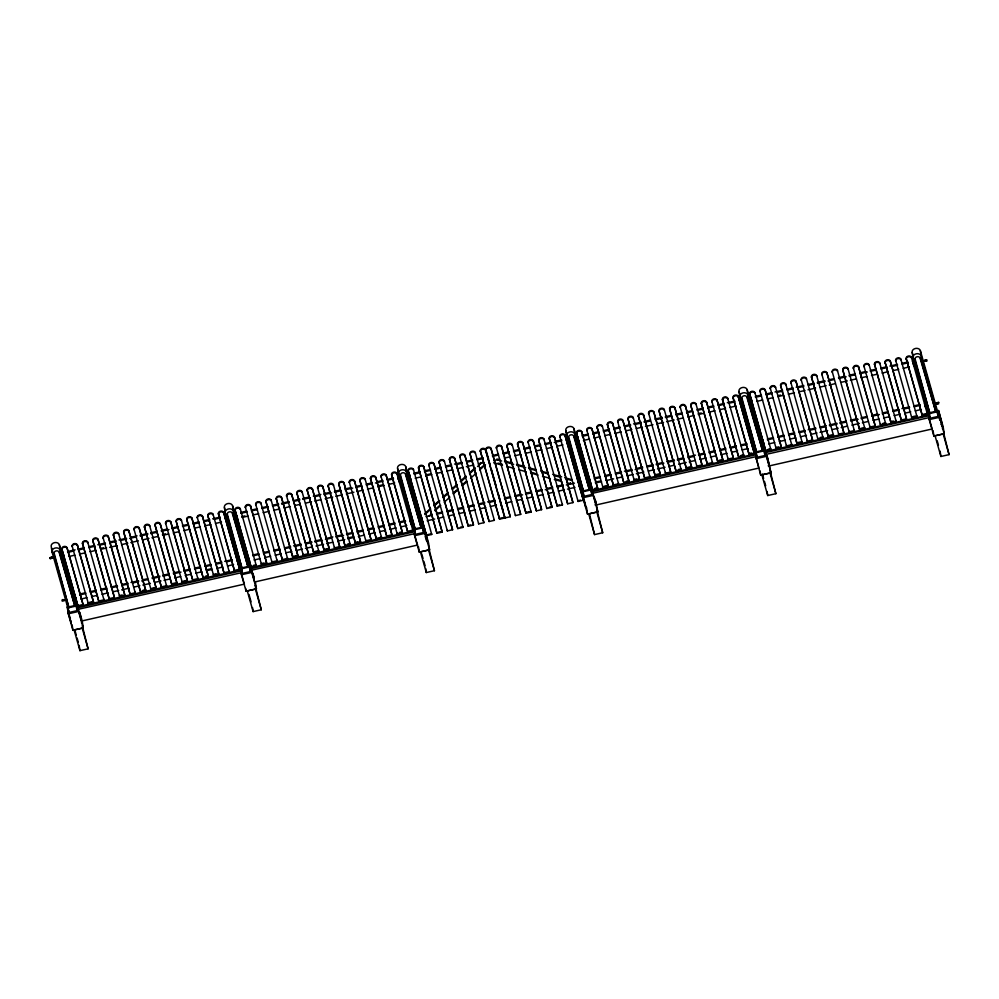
<?xml version="1.0" encoding="UTF-8"?>
<svg xmlns="http://www.w3.org/2000/svg" width="999" height="999" viewBox="0 0 999 999"><rect width="100%" height="100%" fill="white"/><g stroke="black" fill="none" stroke-linecap="round" stroke-linejoin="round"><path stroke-width="1.5" d="M409.365 475.062L408.891 473.164M420.829 517.295L421.016 517.532M422.065 521.391L423.014 523.326L420.891 515.671M422.077 519.492L421.503 520.304L422.315 519.98M566.308 439.135C567.981 440.821 564.972 434.94 566.383 439.348M567.32 442.132L568.306 443.606M567.544 443.581L568.319 443.256L567.794 443.768M567.345 443.019L567.981 445.367L566.545 439.61M567.17 442.42L567.919 441.808M578.583 482.155L578.633 480.182M579.67 484.278L579.233 485.102L579.994 484.627M579.582 486.113C579.695 491.258 579.283 478.996 578.371 481.93M421.516 517.132L420.729 517.457M68.943 607.667L54.196 553.346A2.51 1.911 -8.4 0 1 56.106 550.936A2.51 1.911 -8.4 0 1 59.078 552.235L74.913 606.318L68.943 607.667L53.634 553.209M81.493 622.926L82.243 621.141L79.708 612.175M242.108 568.606L227.36 514.285A2.51 1.911 -8.4 0 1 229.283 511.888A2.51 1.911 -8.4 0 1 232.255 513.186L248.089 567.257L242.108 568.606L226.81 514.148M415.284 529.545L400.537 475.224A2.51 1.911 -8.4 0 1 402.46 472.827A2.51 1.911 -8.4 0 1 405.419 474.125L421.253 528.196L415.284 529.545L399.975 475.099M583.553 491.595L568.806 437.275A2.51 1.911 -8.4 0 1 570.716 434.865A2.51 1.911 -8.4 0 1 573.688 436.163L589.522 490.247L583.553 491.595L568.244 437.137M756.718 452.535L741.982 398.214A2.51 1.911 -8.4 0 1 743.893 395.816A2.51 1.911 -8.4 0 1 746.865 397.115L762.699 451.186L756.718 452.535L741.42 398.077M929.894 413.474L915.146 359.153A2.51 1.911 -8.4 0 1 917.07 356.755A2.51 1.911 -8.4 0 1 920.042 358.054L935.863 412.125L929.894 413.474L914.584 359.028M942.444 428.733L943.193 426.96L938.548 410.514L937.449 411.064L939.797 420.117M408.216 473.289L409.078 473.164M421.091 515.634L420.941 515.746M578.221 480.119L578.334 482.28M578.608 480.282L577.946 480.257L578.209 482.167L579.008 481.693M567.132 439.173L566.533 437.774M578.271 480.419L579.832 486.313L580.357 485.789M424.812 513.661L430.532 508.441M433.966 505.307L438.536 501.136M443.119 496.965L447.689 492.782M452.26 488.611L456.843 484.44M460.264 481.306L465.984 476.086M469.418 472.952L475.137 467.732M478.571 464.61L480.856 462.525M424.937 514.522L430.656 509.303M434.09 506.168L439.81 500.949M443.244 497.814L447.814 493.643M452.385 489.473L456.968 485.289M461.538 481.118L466.121 476.948M469.542 473.813L475.262 468.593M477.547 466.508L480.981 463.374M434.852 509.827L439.448 505.644M453.209 493.106L456.655 489.972M463.548 483.716L465.834 481.618M479.607 469.08L483.054 465.959M429.245 515.909L431.531 513.811M434.977 510.676L440.721 505.457M444.155 502.322L449.9 497.102M453.346 493.968L457.929 489.785M462.525 485.614L467.107 481.431M470.554 478.296L476.298 473.076M479.732 469.942L485.477 464.722M72.128 624.825L72.915 630.244L83.229 627.921L78.584 611.475L77.273 610.601L77.035 608.99L78.272 609.34L78.584 611.475L68.269 613.798L67.957 611.663L68.894 610.826L68.269 613.798L72.915 630.244L83.229 627.921L82.243 621.141M245.692 588.473L246.091 591.183L256.406 588.861L251.76 572.415L250.449 571.54L250.212 569.929L251.436 570.279L251.76 572.415L241.446 574.737L241.121 572.602L242.07 571.765L241.446 574.737L246.091 591.183L256.406 588.861L255.407 582.092M418.469 546.703L419.268 552.122L429.582 549.8L424.925 533.354L423.626 532.479L423.389 530.869L424.612 531.218L424.925 533.354L414.61 535.689L414.298 533.541L415.247 532.717L414.61 535.689L419.268 552.122L429.582 549.8L428.583 543.031L408.291 471.228A2.685 2.048 -8.4 0 1 410.389 468.906A2.685 2.048 -8.4 0 1 413.474 470.054L413.374 469.343A2.685 2.048 -8.4 0 0 410.289 468.194A2.685 2.048 -8.4 0 0 408.179 470.504L408.304 471.341M586.538 507.405L587.537 514.173L597.839 511.85L593.194 495.404L591.883 494.53L591.645 492.919L592.882 493.269L593.194 495.404L582.879 497.727L582.567 495.591L583.503 494.755L582.879 497.727L587.537 514.173L597.839 511.85L595.579 500.586M410.027 478.846L410.976 480.781L410.514 478.384M422.415 521.74L422.277 521.765M579.845 484.777L579.208 484.952M76.486 605.257L77.585 604.707L77.897 606.843L76.723 606.855L59.391 544.83A4.183 3.197 -8.4 0 0 54.446 542.657A4.183 3.197 -8.4 0 0 51.249 546.665L52.035 552.01L69.131 612.437L77.273 610.601L60.177 550.174L59.391 544.83M251.423 570.229L414.323 533.728L415.334 533.016L415.022 530.881L413.911 530.869L249.9 567.794L249.663 566.196L250.761 565.646L250.299 570.242L251.423 570.229L254.72 581.967L417.557 545.054M424.338 533.204L422.839 527.135L423.938 526.585L427.872 542.732L424.612 531.218M592.869 493.219L755.768 456.718L756.767 456.006L756.455 453.871L755.356 453.983L591.333 490.784L591.096 489.185L592.195 488.636L591.733 493.231L592.869 493.219L596.166 504.957L758.99 468.044M929.632 414.81L764.51 451.723L764.272 450.124L765.371 449.575L764.909 454.17L766.033 454.158L769.33 465.896L932.167 428.983M70.442 619.243L67.582 609.165L68.581 608.691M241.758 569.63L77.872 606.668L76.811 607.167L77.123 609.303L78.247 609.29L81.556 621.028L244.38 584.115M585.052 503.171L582.192 493.094L583.191 492.619L584.04 495.604M756.368 453.558L755.369 454.033L755.057 451.898L756.131 451.96M78.247 609.29L241.159 572.777L242.158 572.077L241.845 569.942L240.747 570.054L240.447 567.969L241.521 568.031M766.046 454.208L766.37 456.343L756.056 458.666L756.68 455.694L755.744 456.531L760.701 475.112L771.016 472.789L766.37 456.343L765.059 455.469L764.822 453.858L766.083 454.383L928.933 417.657L929.944 416.945L929.694 415.572L764.672 452.797M941.058 424.587L942.119 424.163L938.548 410.514M933.078 430.631L933.878 436.051L944.192 433.728L939.535 417.282L938.236 416.408L937.999 414.81L939.222 415.147L939.535 417.282L929.22 419.617L929.857 416.645L928.908 417.47L929.22 419.617L933.878 436.051L944.192 433.728L943.193 426.96M566.883 439.373L566.171 439.622M67.545 551.535L75.1 549.837M78.122 549.15L84.178 547.789M88.711 546.765L94.755 545.404M97.777 544.717L105.345 543.019M109.878 541.995L115.921 540.634M118.943 539.947L126.511 538.236M131.044 537.212L137.088 535.851M140.11 535.177L147.677 533.466M150.699 532.779L156.743 531.418M161.276 530.394L167.333 529.033M171.865 528.009L177.909 526.648M182.442 525.624L188.499 524.263M193.032 523.239L199.076 521.878M203.609 520.854L209.665 519.48M212.687 518.806L220.242 517.095M240.722 512.475L246.765 511.113M251.298 510.089L257.342 508.728M261.888 507.704L267.932 506.343M272.465 505.319L278.509 503.958M281.543 503.271L289.098 501.573M293.631 500.549L299.675 499.175M302.709 498.501L308.753 497.14M313.286 496.116L320.841 494.405M323.876 493.731L329.92 492.357M334.453 491.333L340.497 489.972M345.042 488.948L351.086 487.587M355.619 486.563L361.663 485.202M366.208 484.178L372.252 482.817M376.785 481.793L382.829 480.432M387.375 479.408L393.419 478.034M413.861 473.239L419.88 471.89M424.4 470.866L430.419 469.505M434.94 468.494L440.959 467.132M445.479 466.108L451.498 464.76M454.508 464.073L462.038 462.375M466.545 461.363L472.577 460.002M477.085 458.978L483.104 457.629M492.407 455.532L498.439 454.17M502.947 453.146L508.966 451.798M513.486 450.774L519.505 449.413M524.025 448.401L530.044 447.04M534.565 446.016L540.584 444.667M545.104 443.643L551.123 442.282M555.631 441.271L561.663 439.91M582.155 435.464L588.199 434.103M592.732 433.079L598.788 431.718M603.321 430.694L609.365 429.333M613.898 428.309L619.954 426.948M624.487 425.924L630.531 424.563M633.553 423.876L641.121 422.165M644.143 421.491L650.187 420.129M654.72 419.105L662.287 417.395M665.309 416.708L671.353 415.347M675.886 414.323L681.942 412.962M686.475 411.938L692.519 410.577M697.065 409.553L703.109 408.191M707.642 407.167L713.686 405.806M718.231 404.782L724.275 403.409M727.297 402.734L734.852 401.024M755.331 396.416L761.375 395.042M765.908 394.018L771.965 392.657M774.987 391.983L782.542 390.272M787.075 389.248L793.131 387.887M796.153 387.2L803.708 385.502M808.241 384.478L814.297 383.117M817.319 382.43L824.874 380.719M829.407 379.695L833.953 378.683M838.486 377.659L844.53 376.286M849.063 375.262L855.119 373.901M859.652 372.877L865.696 371.516M870.229 370.492L876.285 369.131M880.818 368.107L886.862 366.745M889.884 366.059L897.452 364.36M901.985 363.336L908.029 361.963M409.503 474.762L408.691 474.912M409.528 474.875L410.801 480.819M413.986 474.1L420.005 472.739M424.525 471.728L430.544 470.367M435.064 469.343L441.083 467.982M445.604 466.97L451.623 465.609M456.143 464.597L462.162 463.236M466.67 462.212L472.702 460.851M477.21 459.84L483.229 458.479M492.532 456.381L498.563 455.02M503.071 454.008L509.09 452.647M513.611 451.623L519.63 450.274M524.15 449.25L530.169 447.889M534.69 446.878L540.709 445.517M545.229 444.493L551.248 443.144M554.258 442.457L561.788 440.759M67.67 552.397L73.714 551.036M78.247 550.012L84.303 548.638M88.836 547.627L94.88 546.253M99.413 545.229L105.469 543.868M110.002 542.844L116.046 541.483M120.579 540.459L126.636 539.098M129.658 538.411L135.702 537.05M140.235 536.026L147.802 534.328M150.824 533.641L156.868 532.28M161.401 531.256L168.968 529.545M171.99 528.871L178.034 527.497M182.567 526.473L188.624 525.112M193.157 524.088L199.201 522.727M203.746 521.703L209.79 520.342M214.323 519.318L220.367 517.957M240.846 513.336L246.89 511.975M251.423 510.951L257.467 509.59M262.013 508.566L268.057 507.192M272.59 506.181L278.646 504.807M281.668 504.133L289.223 502.422M293.756 501.398L299.812 500.037M302.834 499.35L310.389 497.652M314.922 496.628L319.455 495.604M324.001 494.58L331.556 492.882M334.578 492.195L340.634 490.834M345.167 489.81L352.722 488.099M355.744 487.425L361.8 486.051M366.333 485.027L372.377 483.666M375.399 482.992L382.967 481.281M387.5 480.257L393.544 478.896M582.28 436.326L588.324 434.965M592.869 433.941L598.913 432.579M603.446 431.556L609.49 430.182M614.035 429.158L620.079 427.797M624.612 426.773L630.656 425.412M635.202 424.388L641.246 423.027M644.268 422.34L650.312 420.979M656.368 419.617L662.412 418.256M665.434 417.57L671.478 416.208M676.023 415.184L682.067 413.823M686.6 412.799L692.644 411.426M697.19 410.414L703.234 409.041M707.767 408.017L713.81 406.655M718.356 405.631L724.4 404.27M728.933 403.246L734.977 401.885M755.456 397.265L761.5 395.904M766.033 394.88L772.09 393.519M776.623 392.495L782.667 391.133M787.2 390.109L793.256 388.736M797.789 387.712L803.833 386.351M808.366 385.327L814.422 383.966M817.444 383.279L824.999 381.581M828.021 380.894L834.078 379.533M838.611 378.509L846.165 376.81M849.187 376.123L855.244 374.762M859.777 373.738L867.332 372.028M870.354 371.353L876.41 369.98M880.943 368.956L886.987 367.595M891.52 366.571L897.577 365.209M902.109 364.185L908.153 362.824M49.95 557.617L50.212 558.603L52.385 558.116L52.123 557.092L49.975 557.754L52.16 557.117L52.36 558.154M926.91 360.864L926.647 359.877C920.091 361.213 930.643 361.263 924.724 361.213C924.512 361.076 924.5 359.752 924.649 361.163M924.5 360.502L926.647 359.877M425.562 474.987L430.082 473.976M100.462 548.501L103.484 547.814M162.45 534.515L165.472 533.841M241.883 516.608L244.905 515.921M377.959 485.914L382.492 484.89M698.226 413.673L701.248 412.999M777.659 395.754L780.681 395.08M415.159 478.221L421.178 476.86M425.699 475.849L431.718 474.488M436.226 473.464L442.257 472.115M446.765 471.091L452.784 469.73M457.305 468.718L463.324 467.357M466.333 466.683L473.863 464.985M478.384 463.961L484.403 462.599M493.706 460.502L499.725 459.153M504.245 458.129L510.264 456.768M514.785 455.756L520.804 454.395M525.312 453.371L531.343 452.023M535.851 450.999L541.87 449.637M546.391 448.626L552.41 447.265M556.93 446.241L562.949 444.892M68.831 556.518L74.888 555.157M79.421 554.133L85.464 552.772M89.997 551.748L96.054 550.374M100.587 549.363L106.631 547.989M109.653 547.315L117.22 545.604M121.753 544.58L127.797 543.219M130.819 542.532L138.386 540.834M142.919 539.81L148.963 538.449M151.985 537.762L158.042 536.401M162.575 535.377L168.619 534.015M173.152 532.991L179.208 531.63M183.741 530.606L189.785 529.233M194.318 528.209L200.374 526.848M204.907 525.824L210.951 524.463M215.484 523.439L221.541 522.077M242.008 517.457L248.052 516.096M252.597 515.072L258.641 513.711M263.174 512.687L269.218 511.326M273.763 510.302L279.807 508.928M284.34 507.917L290.384 506.543M294.93 505.519L299.463 504.495M305.507 503.134L311.551 501.773M314.585 501.086L320.629 499.725M325.162 498.701L332.717 497.002M335.751 496.316L341.795 494.955M346.328 493.931L353.896 492.22M356.918 491.545L362.962 490.184M367.495 489.16L373.539 487.787M378.084 486.763L384.128 485.402M388.661 484.378L394.705 483.017M583.441 440.447L589.497 439.085M594.03 438.062L600.074 436.7M604.607 435.676L610.664 434.315M615.197 433.291L621.241 431.918M625.774 430.894L631.83 429.533M636.363 428.509L642.407 427.147M645.429 426.461L652.996 424.762M657.529 423.738L663.573 422.377M666.595 421.69L674.163 419.992M677.185 419.305L683.229 417.944M687.762 416.92L693.818 415.559M698.351 414.535L704.395 413.161M708.94 412.15L714.984 410.776M719.517 409.752L725.561 408.391M730.107 407.367L736.151 406.006M756.618 401.386L762.662 400.025M767.207 399.001L773.251 397.639M777.784 396.615L783.84 395.254M788.373 394.23L794.417 392.869M798.95 391.845L805.007 390.472M808.029 389.797L815.584 388.087M820.117 387.063L826.173 385.701M829.195 385.015L835.239 383.653M841.283 382.292L847.339 380.931M850.361 380.244L856.405 378.883M860.938 377.859L866.995 376.498M871.528 375.474L877.572 374.113M882.105 373.089L888.161 371.715M892.694 370.691L898.738 369.33M903.271 368.306L909.327 366.945M79.583 594.068L85.627 592.707M90.16 591.683L96.204 590.322M100.749 589.298L106.793 587.936M111.326 586.913L117.37 585.551M121.915 584.527L127.959 583.154M130.981 582.479L138.536 580.769M143.082 579.745L147.615 578.721M152.148 577.697L159.715 575.998M162.737 575.312L168.781 573.95M173.314 572.927L179.358 571.565M183.903 570.541L189.947 569.18M194.48 568.156L200.524 566.795M205.07 565.771L211.114 564.398M215.647 563.374L221.703 562.012M224.725 561.338L232.28 559.627M252.747 555.007L258.803 553.646M263.336 552.622L269.38 551.261M273.913 550.237L279.97 548.876M284.503 547.852L290.547 546.49M293.569 545.804L301.136 544.093M305.669 543.081L311.713 541.708M314.735 541.033L320.791 539.66M326.835 538.299L332.879 536.938M335.901 536.251L341.958 534.89M346.491 533.866L352.535 532.504M357.068 531.48L363.124 530.119M367.657 529.095L373.701 527.734M378.234 526.71L384.29 525.349M388.823 524.325L394.867 522.952M399.4 521.928L405.457 520.566M436.438 513.399L442.457 512.037M446.978 511.026L452.997 509.665M457.505 508.641L463.536 507.28M468.044 506.268L474.063 504.907M478.583 503.896L484.602 502.534M487.612 501.848L495.142 500.149M504.445 498.051L510.464 496.703M514.985 495.679L521.003 494.318M525.524 493.306L531.543 491.945M536.063 490.921L542.082 489.572M546.59 488.548L552.622 487.187M557.13 486.176L563.161 484.815M567.669 483.803L570.679 483.116M594.193 477.997L600.237 476.635M604.77 475.611L610.826 474.25M615.359 473.226L621.403 471.865M624.425 471.178L631.992 469.48M636.525 468.456L642.569 467.082M647.102 466.058L653.159 464.697M656.181 464.023L662.225 462.649M666.758 461.625L674.325 459.927M677.347 459.24L683.391 457.879M687.924 456.855L695.491 455.157M698.513 454.47L704.557 453.109M709.09 452.085L715.147 450.724M719.68 449.7L725.724 448.326M730.257 447.315L736.313 445.941M740.846 444.917L746.89 443.556M767.357 438.936L773.413 437.574M777.946 436.551L783.99 435.189M788.523 434.165L794.58 432.804M799.113 431.78L805.157 430.419M808.179 429.732L815.746 428.034M820.279 427.01L826.323 425.636M829.345 424.962L836.912 423.251M839.934 422.577L845.978 421.203M850.511 420.179L856.568 418.818M861.101 417.794L867.144 416.433M871.69 415.409L877.734 414.048M882.267 413.024L888.311 411.663M892.856 410.639L898.9 409.278M901.922 408.591L909.477 406.88M914.023 405.869L920.067 404.495M426.024 516.633L432.043 515.272M436.563 514.248L442.582 512.899M447.102 511.875L453.121 510.514M457.642 509.502L463.661 508.141M468.169 507.117L474.2 505.769M478.708 504.745L484.727 503.384M489.248 502.372L495.267 501.011M504.57 498.913L510.589 497.552M515.109 496.54L522.639 494.842M525.649 494.155L531.668 492.807M536.188 491.783L542.207 490.422M545.217 489.747L552.747 488.049M557.255 487.025L563.286 485.676M566.296 484.99L574.462 483.154M79.708 594.929L85.752 593.556M90.285 592.544L96.329 591.171M100.874 590.147L106.918 588.786M111.451 587.762L117.507 586.401M122.04 585.377L128.084 584.015M132.617 582.991L138.674 581.63M141.696 580.943L147.74 579.582M152.273 578.558L159.84 576.848M162.862 576.173L168.906 574.812M173.439 573.788L181.006 572.077M184.028 571.391L190.072 570.029M194.605 569.005L200.662 567.644M205.195 566.62L211.239 565.259M215.772 564.235L221.828 562.874M226.361 561.85L232.405 560.489M252.872 555.869L258.928 554.507M263.461 553.483L269.505 552.11M274.038 551.098L280.095 549.725M284.628 548.701L290.672 547.34M295.204 546.316L301.261 544.954M305.794 543.931L311.838 542.569M314.86 541.883L322.427 540.184M325.449 539.497L331.493 538.136M336.026 537.112L343.594 535.402M346.616 534.727L352.659 533.366M357.192 532.342L363.249 530.968M367.782 529.945L373.826 528.583M378.371 527.559L384.415 526.198M388.948 525.174L394.992 523.813M399.538 522.789L405.582 521.428M594.318 478.858L600.362 477.497M604.894 476.473L610.951 475.099M615.484 474.075L621.528 472.714M626.061 471.69L632.117 470.329M635.139 469.642L642.694 467.944M647.227 466.92L653.284 465.559M656.306 464.872L663.86 463.174M668.393 462.15L674.45 460.776M677.472 460.102L683.516 458.741M688.049 457.717L694.105 456.343M698.638 455.332L704.682 453.958M709.215 452.934L715.272 451.573M719.804 450.549L725.848 449.188M730.381 448.164L736.438 446.803M740.971 445.779L747.015 444.418M767.494 439.797L773.538 438.436M778.071 437.412L784.115 436.051M788.661 435.027L794.704 433.653M799.237 432.629L805.281 431.268M809.827 430.244L815.871 428.883M820.404 427.859L824.937 426.835M829.482 425.811L837.037 424.113M840.059 423.426L846.103 422.065M850.649 421.041L858.203 419.33M861.225 418.656L867.269 417.295M871.815 416.271L879.37 414.56M882.392 413.873L888.436 412.512M892.981 411.488L899.025 410.127M903.558 409.103L909.602 407.742M914.147 406.718L920.191 405.357M64.273 599.912C65.859 600.961 59.328 599 64.236 599.787M936.775 403.858L936.513 402.909L938.685 402.422C939.247 406.406 935.276 401.735 936.775 403.896M61.988 600.162L62.25 601.148L64.423 600.661L64.186 599.625M206.231 569.892L210.764 568.868M347.652 537.986L352.197 536.962M595.354 482.117L599.887 481.106M427.185 520.754L434.715 519.055M437.724 518.381L443.743 517.02M448.264 515.996L454.283 514.635M458.803 513.623L464.822 512.262M469.343 511.251L475.362 509.89M479.882 508.866L485.901 507.504M490.409 506.493L496.441 505.132M505.744 503.034L511.763 501.673M516.271 500.661L522.302 499.3M526.81 498.276L532.829 496.928M537.35 495.904L543.369 494.542M547.889 493.531L553.908 492.17M558.429 491.146L564.447 489.797M567.457 489.11L574.987 487.412M80.869 599.05L86.913 597.689M91.458 596.665L97.502 595.292M102.035 594.28L108.079 592.907M112.625 591.883L118.669 590.521M121.691 589.847L129.246 588.136M133.791 587.112L139.835 585.751M142.857 585.064L150.412 583.366M154.957 582.342L161.001 580.981M164.023 580.294L170.067 578.933M174.613 577.909L180.657 576.548M185.19 575.524L191.234 574.15M195.779 573.126L201.823 571.765M206.356 570.741L212.4 569.38M216.945 568.356L222.989 566.995M227.522 565.971L233.579 564.61M254.046 559.989L260.09 558.628M264.623 557.604L270.679 556.243M275.212 555.219L281.256 553.846M285.789 552.834L291.845 551.46M296.378 550.437L302.422 549.075M305.444 548.401L311.501 547.027M316.034 546.003L323.589 544.305M326.611 543.618L332.667 542.257M338.711 540.896L344.755 539.535M347.777 538.848L353.833 537.487M358.366 536.463L364.41 535.102M368.943 534.078L375 532.704M379.533 531.68L385.577 530.319M390.109 529.295L396.166 527.934M400.699 526.91L406.743 525.549M595.479 482.979L601.523 481.618M606.068 480.594L613.623 478.883M616.645 478.209L622.702 476.835M627.235 475.811L633.279 474.45M636.301 473.776L643.868 472.065M648.401 471.041L654.445 469.68M657.467 468.993L665.034 467.295M669.567 466.271L674.1 465.247M678.633 464.223L686.201 462.512M689.223 461.838L695.267 460.477M699.799 459.453L705.856 458.079M710.389 457.067L716.433 455.694M720.966 454.67L727.022 453.309M731.555 452.285L737.599 450.924M742.132 449.9L748.189 448.539M768.656 443.918L774.7 442.557M779.232 441.533L785.289 440.172M789.822 439.148L795.866 437.787M800.399 436.763L806.455 435.389M810.988 434.365L817.032 433.004M820.054 432.33L827.622 430.619M832.155 429.595L838.198 428.234M841.22 427.547L847.277 426.186M851.81 425.162L859.365 423.464M862.387 422.777L868.443 421.416M872.976 420.392L879.02 419.031M883.566 418.007L889.61 416.633M894.142 415.621L900.186 414.248M904.732 413.224L910.776 411.863M915.309 410.839L921.353 409.478M69.318 606.78L74.201 605.681M242.482 567.719L247.377 566.62M415.659 528.658L420.542 527.559M583.928 490.709L588.811 489.61M757.092 451.648L761.987 450.549M930.269 412.587L935.151 411.488M89.473 602.36L93.394 601.473L77.335 544.817A2.685 2.048 -8.4 0 0 74.251 543.668A2.685 2.048 -8.4 0 0 72.153 545.991L72.253 546.703A2.685 2.048 -8.4 0 1 74.363 544.38A2.685 2.048 -8.4 0 1 77.447 545.529L93.494 602.185L88.274 603.359L72.165 546.103M122.09 595.004L119.48 595.591L119.58 596.303L124.8 595.129L124.7 594.405L108.254 536.338A2.685 2.048 -8.4 0 0 105.17 535.189A2.685 2.048 -8.4 0 0 103.059 537.512L103.159 538.224A2.685 2.048 -8.4 0 1 105.27 535.914A2.685 2.048 -8.4 0 1 108.354 537.05L124.8 595.129M142.957 590.297L145.567 589.697L128.859 530.694A2.685 2.048 -8.4 0 0 125.774 529.545A2.685 2.048 -8.4 0 0 123.664 531.868L140.459 591.595L145.679 590.421L145.567 589.697M152.098 588.236L156.006 587.35L139.211 527.984A2.685 2.048 -8.4 0 0 136.076 526.723A2.685 2.048 -8.4 0 0 133.966 529.045L134.078 529.757A2.685 2.048 -8.4 0 1 136.176 527.435A2.685 2.048 -8.4 0 1 139.273 528.583L156.119 588.061L150.899 589.235L133.991 529.158M171.766 584.527L154.982 524.8A2.685 2.048 -8.4 0 1 157.08 522.489A2.685 2.048 -8.4 0 1 160.165 523.626L176.885 582.642L176.985 583.354L171.766 584.527L171.666 583.816L175.574 582.929M183.404 581.168L187.325 580.282L170.779 521.853A2.685 2.048 -8.4 0 0 167.657 520.604A2.685 2.048 -8.4 0 0 165.547 522.914L165.672 523.751A2.685 2.048 -8.4 0 1 167.757 521.316A2.685 2.048 -8.4 0 1 170.841 522.465L187.425 580.993L182.205 582.18L165.572 523.039M205.582 576.173L208.192 575.574L191.883 517.981A2.685 2.048 -8.4 0 0 188.799 516.833A2.685 2.048 -8.4 0 0 186.688 519.155L203.084 577.472L208.292 576.286L208.192 575.574M216.021 573.813L213.411 574.4L213.511 575.112L218.731 573.938L218.631 573.226L202.447 516.096A2.685 2.048 -8.4 0 0 199.363 514.947A2.685 2.048 -8.4 0 0 197.253 517.27L197.365 517.981A2.685 2.048 -8.4 0 1 199.463 515.659A2.685 2.048 -8.4 0 1 202.56 516.808L218.731 573.938M253.509 565.359L256.119 564.772L256.231 565.484L251.011 566.658L235.04 509.865A2.685 2.048 -8.4 0 1 237.125 507.43A2.685 2.048 -8.4 0 1 240.21 508.578L256.231 565.484M263.948 562.999L261.338 563.586L261.451 564.298L266.671 563.124L266.558 562.412L250.512 505.756A2.685 2.048 -8.4 0 0 247.427 504.607A2.685 2.048 -8.4 0 0 245.329 506.93L245.429 507.642A2.685 2.048 -8.4 0 1 247.54 505.319A2.685 2.048 -8.4 0 1 250.624 506.468L266.671 563.124M292.757 557.242L292.657 556.53L297.864 555.357L281.468 497.39A2.685 2.048 -8.4 0 0 278.334 496.141A2.685 2.048 -8.4 0 0 276.236 498.451L292.757 557.242L297.977 556.068L297.864 555.357M318.743 550.649L318.843 551.361L313.636 552.534L313.524 551.823L317.445 550.936M324.063 550.174L323.963 549.462L329.183 548.289L312.387 488.923A2.685 2.048 -8.4 0 0 309.253 487.662A2.685 2.048 -8.4 0 0 307.143 489.985L324.063 550.174L329.283 549L329.183 548.289M347.452 544.168L350.05 543.581L350.162 544.293L344.942 545.466L328.259 486.451A2.685 2.048 -8.4 0 1 330.357 484.14A2.685 2.048 -8.4 0 1 333.454 485.289L333.341 484.577A2.685 2.048 -8.4 0 0 330.257 483.429A2.685 2.048 -8.4 0 0 328.147 485.739L328.271 486.575M355.382 543.119L338.723 483.853A2.685 2.048 -8.4 0 1 340.821 481.543A2.685 2.048 -8.4 0 1 343.918 482.692L360.489 541.233L360.602 541.945L355.382 543.119L355.269 542.407L357.879 541.82M399.637 532.405L402.235 531.805L386.188 475.149A2.685 2.048 -8.4 0 0 383.104 474.001A2.685 2.048 -8.4 0 0 381.006 476.323L381.106 477.035A2.685 2.048 -8.4 0 1 383.216 474.725A2.685 2.048 -8.4 0 1 386.301 475.861L402.347 532.529L397.127 533.703L381.019 476.436M594.954 488.349L597.564 487.762L581.643 431.568A2.685 2.048 -8.4 0 0 578.558 430.419A2.685 2.048 -8.4 0 0 576.46 432.742L592.444 489.647L597.664 488.474L597.564 487.762M604.083 486.288L607.991 485.402L591.945 428.746A2.685 2.048 -8.4 0 0 588.861 427.597A2.685 2.048 -8.4 0 0 586.763 429.92L586.863 430.631A2.685 2.048 -8.4 0 1 588.973 428.309A2.685 2.048 -8.4 0 1 592.057 429.458L608.104 486.113L602.884 487.287L586.775 430.032M626.261 481.281L628.87 480.694L612.562 423.101A2.685 2.048 -8.4 0 0 609.477 421.953A2.685 2.048 -8.4 0 0 607.367 424.263L623.763 482.579L628.97 481.406L628.87 480.694M636.7 478.933L634.09 479.52L634.19 480.232L639.41 479.058L639.31 478.346L622.864 420.267A2.685 2.048 -8.4 0 0 619.78 419.118A2.685 2.048 -8.4 0 0 617.669 421.441L617.782 422.152A2.685 2.048 -8.4 0 1 619.88 419.842A2.685 2.048 -8.4 0 1 622.964 420.979L639.41 479.058M655.069 475.524L638.299 415.909A2.685 2.048 -8.4 0 1 640.384 413.474A2.685 2.048 -8.4 0 1 643.468 414.622L660.177 473.638L660.289 474.35L655.069 475.524L654.969 474.812L658.878 473.926M678.446 469.518L681.056 468.918L681.156 469.642L675.948 470.816L659.128 411.326A2.685 2.048 -8.4 0 1 661.226 409.016A2.685 2.048 -8.4 0 1 664.31 410.152L664.21 409.44A2.685 2.048 -8.4 0 0 661.126 408.291A2.685 2.048 -8.4 0 0 659.015 410.614L659.14 411.438M687.574 467.457L691.495 466.57L674.775 407.555A2.685 2.048 -8.4 0 0 671.69 406.418A2.685 2.048 -8.4 0 0 669.592 408.728L686.375 468.456L691.595 467.282L691.495 466.57M718.893 460.389L722.801 459.503L706.53 402.023A2.685 2.048 -8.4 0 0 703.408 400.761A2.685 2.048 -8.4 0 0 701.298 403.084L717.694 461.401L722.914 460.227L722.801 459.503M741.071 455.394L743.681 454.795L743.78 455.519L738.561 456.693L722.439 399.313A2.685 2.048 -8.4 0 1 724.537 396.99A2.685 2.048 -8.4 0 1 727.634 398.139L743.78 455.519M749 454.333L733.004 397.427A2.685 2.048 -8.4 0 1 735.114 395.117A2.685 2.048 -8.4 0 1 738.199 396.253L754.12 452.447L754.22 453.159L749 454.333L748.9 453.621L751.51 453.034M768.119 449.288L770.729 448.701L770.841 449.413L765.621 450.586M778.558 446.928L775.948 447.515L776.061 448.239L781.28 447.053L781.168 446.341L765.122 389.685A2.685 2.048 -8.4 0 0 762.037 388.536A2.685 2.048 -8.4 0 0 759.927 390.859L760.052 391.683A2.685 2.048 -8.4 0 1 762.137 389.248A2.685 2.048 -8.4 0 1 765.234 390.397L781.28 447.053M802.047 441.633L802.147 442.345L796.927 443.531L796.827 442.807L800.736 441.933M820.304 437.512L822.914 436.925L823.026 437.637L817.806 438.823L801.148 379.558A2.685 2.048 -8.4 0 1 803.258 377.235A2.685 2.048 -8.4 0 1 806.343 378.384L823.026 437.637M829.445 435.452L833.353 434.577L833.466 435.289L828.246 436.463L811.563 377.447A2.685 2.048 -8.4 0 1 813.661 375.124A2.685 2.048 -8.4 0 1 816.745 376.273L816.645 375.562A2.685 2.048 -8.4 0 0 813.561 374.413A2.685 2.048 -8.4 0 0 811.45 376.735L811.575 377.56M860.751 428.396L864.672 427.51L864.772 428.221L859.552 429.395L842.869 370.379A2.685 2.048 -8.4 0 1 844.967 368.069A2.685 2.048 -8.4 0 1 848.064 369.218L847.951 368.506A2.685 2.048 -8.4 0 0 844.867 367.357A2.685 2.048 -8.4 0 0 842.769 369.667L842.881 370.504M882.929 423.389L885.539 422.802L885.651 423.514L880.431 424.687L863.898 365.909A2.685 2.048 -8.4 0 1 866.008 363.586A2.685 2.048 -8.4 0 1 869.093 364.735L885.651 423.514M895.978 420.454L896.078 421.166L890.858 422.34L890.758 421.628L893.368 421.041M912.936 416.62L915.546 416.034M922.177 415.272L922.065 414.56L927.284 413.386L927.397 414.098L922.177 415.272L906.293 359.078A2.685 2.048 -8.4 0 1 908.391 356.768A2.685 2.048 -8.4 0 1 911.475 357.917L911.375 357.205A2.685 2.048 -8.4 0 0 908.291 356.056A2.685 2.048 -8.4 0 0 906.18 358.366L906.305 359.203M83.054 604.545L77.835 605.719L61.95 549.525A2.685 2.048 -8.4 0 1 64.048 547.202A2.685 2.048 -8.4 0 1 67.145 548.351L83.054 604.545L67.033 547.639A2.685 2.048 -8.4 0 0 63.948 546.49A2.685 2.048 -8.4 0 0 61.838 548.813L61.963 549.637M82.592 543.993L82.48 543.269A2.685 2.048 -8.4 0 1 84.565 540.834A2.685 2.048 -8.4 0 1 87.662 541.982L87.762 542.694A2.685 2.048 -8.4 0 0 84.678 541.558A2.685 2.048 -8.4 0 0 82.567 543.868L98.726 601.011L103.946 599.825L103.834 599.113M109.141 598.651L114.361 597.477L114.261 596.765L97.952 539.173A2.685 2.048 -8.4 0 0 94.855 538.024A2.685 2.048 -8.4 0 0 92.757 540.334L109.141 598.651L92.77 540.459M113.486 535.514L113.362 534.69A2.685 2.048 -8.4 0 1 115.472 532.367A2.685 2.048 -8.4 0 1 118.556 533.516L118.656 534.228A2.685 2.048 -8.4 0 0 115.572 533.079A2.685 2.048 -8.4 0 0 113.474 535.402L130.02 593.943L135.24 592.769L135.14 592.057M166.546 585.714L149.6 525.511A2.685 2.048 -8.4 0 0 146.516 524.363A2.685 2.048 -8.4 0 0 144.405 526.685L161.326 586.888L166.546 585.714L166.446 584.989M197.864 578.646L181.306 519.867A2.685 2.048 -8.4 0 0 178.222 518.718A2.685 2.048 -8.4 0 0 176.124 521.028L192.645 579.82L197.864 578.646L197.752 577.934M207.954 516.208L207.829 515.384A2.685 2.048 -8.4 0 1 209.94 513.061A2.685 2.048 -8.4 0 1 213.024 514.21L213.124 514.922A2.685 2.048 -8.4 0 0 210.04 513.773A2.685 2.048 -8.4 0 0 207.929 516.096L223.951 572.764L229.171 571.578L229.071 570.866M234.39 570.404L239.61 569.23L239.498 568.518L223.589 512.325A2.685 2.048 -8.4 0 0 220.504 511.176A2.685 2.048 -8.4 0 0 218.394 513.498L234.39 570.404L218.419 513.611M277.11 560.764L260.826 502.934A2.685 2.048 -8.4 0 0 257.742 501.785A2.685 2.048 -8.4 0 0 255.644 504.095L271.903 561.95L277.11 560.764L277.01 560.052M266.046 502.11L265.934 501.273A2.685 2.048 -8.4 0 1 268.032 498.963A2.685 2.048 -8.4 0 1 271.116 500.112L271.228 500.824A2.685 2.048 -8.4 0 0 268.144 499.675A2.685 2.048 -8.4 0 0 266.034 501.985L282.317 559.59L287.537 558.416L287.437 557.704M286.551 495.741L303.197 554.882L308.416 553.708L291.77 494.567A2.685 2.048 -8.4 0 0 288.636 493.306A2.685 2.048 -8.4 0 0 286.538 495.629L286.638 496.341A2.685 2.048 -8.4 0 1 288.748 494.018A2.685 2.048 -8.4 0 1 291.833 495.167L308.416 553.708M317.595 487.737L334.503 547.827L339.722 546.653L322.777 486.451A2.685 2.048 -8.4 0 0 319.692 485.314A2.685 2.048 -8.4 0 0 317.582 487.624L317.682 488.336A2.685 2.048 -8.4 0 1 319.792 486.026A2.685 2.048 -8.4 0 1 322.877 487.162L339.722 546.653M349.313 482.092L365.821 540.759L371.029 539.585L354.483 480.806A2.685 2.048 -8.4 0 0 351.398 479.657A2.685 2.048 -8.4 0 0 349.288 481.98L349.4 482.692A2.685 2.048 -8.4 0 1 351.498 480.369A2.685 2.048 -8.4 0 1 354.583 481.518L371.029 539.585M359.99 480.919L359.865 480.094A2.685 2.048 -8.4 0 1 361.963 477.772A2.685 2.048 -8.4 0 1 365.047 478.921L365.159 479.632A2.685 2.048 -8.4 0 0 362.075 478.484A2.685 2.048 -8.4 0 0 359.965 480.806L376.248 538.411L381.468 537.237L381.368 536.525M386.688 536.051L391.908 534.877L391.808 534.165L375.624 477.035A2.685 2.048 -8.4 0 0 372.54 475.886A2.685 2.048 -8.4 0 0 370.429 478.209L386.688 536.051L370.454 478.321M391.695 475.274L391.571 474.438A2.685 2.048 -8.4 0 1 393.681 472.127A2.685 2.048 -8.4 0 1 396.765 473.264L396.865 473.988A2.685 2.048 -8.4 0 0 393.781 472.839A2.685 2.048 -8.4 0 0 391.683 475.149L407.567 531.343L412.787 530.169L412.674 529.458M618.543 483.766L602.26 425.924A2.685 2.048 -8.4 0 0 599.163 424.775A2.685 2.048 -8.4 0 0 597.065 427.085L613.324 484.94L618.543 483.766L618.431 483.054M628.096 419.443L627.971 418.618A2.685 2.048 -8.4 0 1 630.082 416.296A2.685 2.048 -8.4 0 1 633.166 417.445L633.266 418.156A2.685 2.048 -8.4 0 0 630.182 417.008A2.685 2.048 -8.4 0 0 628.084 419.33L644.63 477.872L649.85 476.698L649.75 475.986M648.601 413.087L665.509 473.164L670.729 471.99L653.771 411.8A2.685 2.048 -8.4 0 0 650.686 410.651A2.685 2.048 -8.4 0 0 648.588 412.974L648.688 413.686A2.685 2.048 -8.4 0 1 650.786 411.363A2.685 2.048 -8.4 0 1 653.883 412.512L670.729 471.99M680.182 406.968L696.815 466.108L702.035 464.935L685.351 405.681A2.685 2.048 -8.4 0 0 682.267 404.533A2.685 2.048 -8.4 0 0 680.157 406.843L680.269 407.555A2.685 2.048 -8.4 0 1 682.367 405.244A2.685 2.048 -8.4 0 1 685.451 406.393L702.035 464.935M690.858 405.794L690.734 404.97A2.685 2.048 -8.4 0 1 692.831 402.647A2.685 2.048 -8.4 0 1 695.916 403.796L696.028 404.508A2.685 2.048 -8.4 0 0 692.944 403.359A2.685 2.048 -8.4 0 0 690.833 405.681L707.255 463.748L712.474 462.574L712.362 461.863M711.875 401.311L728.109 459.053L733.328 457.867L717.095 400.137A2.685 2.048 -8.4 0 0 713.96 398.876A2.685 2.048 -8.4 0 0 711.85 401.198L711.962 401.91A2.685 2.048 -8.4 0 1 714.06 399.588A2.685 2.048 -8.4 0 1 717.157 400.736L733.328 457.867M791.707 444.705L775.424 386.863A2.685 2.048 -8.4 0 0 772.339 385.714A2.685 2.048 -8.4 0 0 770.241 388.037L786.488 445.879L791.707 444.705L791.608 443.993M790.858 382.505L807.367 441.171L812.587 439.997L796.041 381.218A2.685 2.048 -8.4 0 0 792.944 380.07A2.685 2.048 -8.4 0 0 790.846 382.38L790.946 383.092A2.685 2.048 -8.4 0 1 793.056 380.781A2.685 2.048 -8.4 0 1 796.141 381.93L812.587 439.997M821.777 374.026L838.673 434.103L843.893 432.929L826.947 372.739A2.685 2.048 -8.4 0 0 823.863 371.591A2.685 2.048 -8.4 0 0 821.752 373.913L821.865 374.625A2.685 2.048 -8.4 0 1 823.963 372.302A2.685 2.048 -8.4 0 1 827.047 373.451L843.893 432.929M854.332 430.581L837.387 370.379A2.685 2.048 -8.4 0 0 834.302 369.243A2.685 2.048 -8.4 0 0 832.192 371.553L849.113 431.755L854.332 430.581L854.232 429.87M853.346 367.907L869.992 427.048L875.211 425.874L858.566 366.733A2.685 2.048 -8.4 0 0 855.444 365.472A2.685 2.048 -8.4 0 0 853.333 367.794L853.433 368.506A2.685 2.048 -8.4 0 1 855.544 366.183A2.685 2.048 -8.4 0 1 858.628 367.332L875.211 425.874M901.285 419.992L906.505 418.806L906.405 418.094L890.271 361.076A2.685 2.048 -8.4 0 0 887.137 359.827A2.685 2.048 -8.4 0 0 885.027 362.137L901.285 419.992L885.052 362.25M916.957 416.458L900.798 359.078A2.685 2.048 -8.4 0 0 897.714 357.942A2.685 2.048 -8.4 0 0 895.616 360.252L911.737 417.632L916.957 416.458L916.845 415.746M76.886 607.929L241.908 570.704M250.05 568.868L415.084 531.643M591.495 491.858L756.518 454.632M431.618 533.753L431.718 534.465L426.498 535.639L426.398 534.927L430.307 534.04M438.136 532.28L442.058 531.393L423.676 466.521A2.685 2.048 -8.4 0 0 420.591 465.372A2.685 2.048 -8.4 0 0 418.494 467.682L436.938 533.279L442.157 532.105L442.058 531.393M460.314 527.272L462.924 526.685L463.037 527.397L457.817 528.571L439.098 462.038A2.685 2.048 -8.4 0 1 441.196 459.715A2.685 2.048 -8.4 0 1 444.28 460.864L463.037 527.397M468.244 526.223L449.4 459.215A2.685 2.048 -8.4 0 1 451.511 456.893A2.685 2.048 -8.4 0 1 454.595 458.042L473.364 524.325L473.464 525.049L468.244 526.223L468.144 525.511L470.754 524.925M499.562 519.155L499.45 518.444L504.67 517.27L504.782 517.981L499.562 519.155L480.419 451.448A2.685 2.048 -8.4 0 1 482.517 449.138A2.685 2.048 -8.4 0 1 485.601 450.287L504.782 517.981M525.924 513.211L525.824 512.499L531.043 511.326L531.143 512.037L525.924 513.211L507.042 446.441A2.685 2.048 -8.4 0 1 509.153 444.13A2.685 2.048 -8.4 0 1 512.237 445.279L512.137 444.567A2.685 2.048 -8.4 0 0 509.04 443.419A2.685 2.048 -8.4 0 0 506.943 445.729L507.067 446.565M549.3 507.205L551.91 506.618L533.266 440.796A2.685 2.048 -8.4 0 0 530.182 439.647A2.685 2.048 -8.4 0 0 528.084 441.97L528.184 442.682A2.685 2.048 -8.4 0 1 530.294 440.359A2.685 2.048 -8.4 0 1 533.379 441.508L552.022 507.33L546.803 508.503L528.096 442.082M562.35 504.258L562.449 504.97L557.23 506.156L557.13 505.432L559.74 504.845M580.619 500.137L578.009 500.724L578.109 501.448L583.329 500.262L565.084 435.851A2.685 2.048 -8.4 0 0 562 434.715A2.685 2.048 -8.4 0 0 559.902 437.025L559.79 436.313A2.685 2.048 -8.4 0 1 561.9 433.991A2.685 2.048 -8.4 0 1 564.984 435.139L583.229 499.55M428.808 464.972L447.377 530.931L452.597 529.757L433.978 463.686A2.685 2.048 -8.4 0 0 430.894 462.537A2.685 2.048 -8.4 0 0 428.796 464.86L428.908 465.684A2.685 2.048 -8.4 0 1 431.006 463.249A2.685 2.048 -8.4 0 1 434.09 464.398L452.597 529.757M459.727 456.506L478.683 523.863L483.903 522.689L464.897 455.219A2.685 2.048 -8.4 0 0 461.813 454.07A2.685 2.048 -8.4 0 0 459.702 456.393L459.802 457.105A2.685 2.048 -8.4 0 1 461.913 454.782A2.685 2.048 -8.4 0 1 464.997 455.931L483.903 522.689M470.129 454.395L470.029 453.683A2.685 2.048 -8.4 0 1 472.115 451.248A2.685 2.048 -8.4 0 1 475.199 452.397L475.299 453.109A2.685 2.048 -8.4 0 0 472.215 451.96A2.685 2.048 -8.4 0 0 470.117 454.27L489.123 521.515L494.343 520.342L494.243 519.617M480.432 451.573L480.332 450.849A2.685 2.048 -8.4 0 1 482.417 448.426A2.685 2.048 -8.4 0 1 485.502 449.562L505.044 517.919L510.264 516.745L490.996 448.326A2.685 2.048 -8.4 0 0 487.912 447.177A2.685 2.048 -8.4 0 0 485.801 449.5L485.901 450.212A2.685 2.048 -8.4 0 1 488.012 447.889A2.685 2.048 -8.4 0 1 491.096 449.038L510.264 516.745M496.391 447.727L515.484 515.571L520.704 514.385L501.56 446.441A2.685 2.048 -8.4 0 0 498.476 445.304A2.685 2.048 -8.4 0 0 496.366 447.614L496.478 448.326A2.685 2.048 -8.4 0 1 498.576 446.016A2.685 2.048 -8.4 0 1 501.66 447.165L520.704 514.385M536.363 510.864L541.583 509.677L541.47 508.966L522.702 442.682A2.685 2.048 -8.4 0 0 519.617 441.533A2.685 2.048 -8.4 0 0 517.507 443.843L536.363 510.864L517.532 443.968M567.669 503.796L572.889 502.622L572.789 501.91L554.457 437.137A2.685 2.048 -8.4 0 0 551.323 435.876A2.685 2.048 -8.4 0 0 549.225 438.199L567.669 503.796L549.238 438.311M74.138 630.107L79.945 650.661L88.087 648.826L82.318 625.861M247.302 591.046L253.122 611.6L261.263 609.765L255.082 585.339M420.479 551.985L426.298 572.539L434.44 570.704L429.083 549.213M588.748 514.035L594.555 534.59L602.697 532.754L596.927 509.79M761.912 474.975L767.731 495.529L775.873 493.693L769.692 469.268M935.089 435.914L940.908 456.468L949.05 454.632L943.693 433.141M768.194 465.784L769.305 465.721M595.029 504.845L596.166 504.957M937.686 412.662L938.86 412.649M423.077 528.733L424.25 528.721M929.307 412.899L928.233 412.837L928.546 414.985L929.545 414.498L927.222 405.532M582.192 493.094L581.88 490.959L582.954 491.021L581.705 486.6M67.582 609.165L67.27 607.03L68.344 607.092L67.095 602.672M558.179 488.199L558.091 488.274M410.077 477.46L409.89 476.585M497.939 463.124L502.385 464.348M530.506 472.115L534.952 473.351M555.669 479.07L560.114 480.307M493.631 462.749L502.509 465.209M506.955 466.433L514.348 468.481M518.793 469.705L526.198 471.753M530.631 472.977L538.036 475.024M542.482 476.248L549.875 478.296M554.32 479.52L561.725 481.568M567.644 483.204L570.604 484.016L570.479 483.166M504.52 460.964L512.037 463.049M516.545 464.31L524.063 466.396M528.583 467.644L536.101 469.73M540.609 470.979L548.126 473.076M552.647 474.325L561.663 476.823M564.672 477.659L572.19 479.745M501.635 460.989L497.127 459.74L496.99 458.878M504.645 461.825L513.661 464.323M516.67 465.159L525.699 467.669M528.708 468.506L536.226 470.591M542.245 472.252L548.251 473.926M554.27 475.599L560.289 477.272M566.308 478.933L572.315 480.606M568.331 440.571L568.568 441.633M580.382 483.041L580.681 484.403L580.407 483.279M408.416 477.647L408.216 476.61L408.466 477.784M235.052 515.671L235.339 517.02L235.177 516.096M62.138 555.956L61.876 554.732L62.163 556.081M73.914 597.277L74.213 598.638L73.901 597.29M920.366 357.717L935.863 412.125M747.19 396.778L762.699 451.186M574.025 435.839L589.522 490.247M405.756 473.788L421.253 528.196M232.58 512.849L248.089 567.257M59.416 551.91L74.913 606.318M890.221 360.964L906.505 418.806M890.371 361.788L890.321 361.688A2.685 2.048 -8.4 0 0 887.237 360.539A2.685 2.048 -8.4 0 0 885.139 362.849L885.151 362.974M896.078 421.166L879.669 362.849A2.685 2.048 -8.4 0 0 876.573 361.7A2.685 2.048 -8.4 0 0 874.475 364.023L890.858 422.34M858.528 366.621L858.678 367.445M802.147 442.345L785.726 384.041A2.685 2.048 -8.4 0 0 782.642 382.892A2.685 2.048 -8.4 0 0 780.544 385.202L796.927 443.531M766.221 452.559L749.625 393.681A2.685 2.048 -8.4 0 1 751.735 391.358A2.685 2.048 -8.4 0 1 754.819 392.507L770.841 449.413M754.22 453.159L738.311 396.965A2.685 2.048 -8.4 0 0 735.214 395.829A2.685 2.048 -8.4 0 0 733.116 398.139L733.129 398.264M717.045 400.025L717.195 400.849M706.493 401.91L722.914 460.227M706.643 402.734L706.593 402.622A2.685 2.048 -8.4 0 0 703.508 401.473A2.685 2.048 -8.4 0 0 701.41 403.796L701.423 403.908M674.824 407.667L691.595 467.282M660.289 474.35L643.568 415.334A2.685 2.048 -8.4 0 0 640.484 414.185A2.685 2.048 -8.4 0 0 638.386 416.508L638.398 416.62M628.97 481.406L612.662 423.813A2.685 2.048 -8.4 0 0 609.577 422.664A2.685 2.048 -8.4 0 0 607.467 424.975L607.492 425.099M597.664 488.474L581.755 432.28A2.685 2.048 -8.4 0 0 578.671 431.131A2.685 2.048 -8.4 0 0 576.56 433.454L576.573 433.566M554.408 437.025L572.889 502.622M554.557 437.849L554.52 437.737A2.685 2.048 -8.4 0 0 551.436 436.588A2.685 2.048 -8.4 0 0 549.325 438.911L549.35 439.023M562.449 504.97L543.843 438.911A2.685 2.048 -8.4 0 0 540.759 437.762A2.685 2.048 -8.4 0 0 538.648 440.084L557.23 506.156M541.583 509.677L522.802 443.394A2.685 2.048 -8.4 0 0 519.717 442.245A2.685 2.048 -8.4 0 0 517.619 444.567L517.632 444.68M473.464 525.049L454.695 458.753A2.685 2.048 -8.4 0 0 451.61 457.604A2.685 2.048 -8.4 0 0 449.5 459.927L449.525 460.039M442.157 532.105L423.788 467.232A2.685 2.048 -8.4 0 0 420.691 466.083A2.685 2.048 -8.4 0 0 418.593 468.394L418.606 468.519M375.674 477.147L391.908 534.877M360.602 541.945L344.018 483.404A2.685 2.048 -8.4 0 0 340.934 482.255A2.685 2.048 -8.4 0 0 338.823 484.577L338.848 484.69M312.337 488.811L329.283 549M312.487 489.635L312.437 489.522A2.685 2.048 -8.4 0 0 309.353 488.374A2.685 2.048 -8.4 0 0 307.255 490.696L307.267 490.809M313.636 552.534L296.84 492.807A2.685 2.048 -8.4 0 1 298.951 490.484A2.685 2.048 -8.4 0 1 302.035 491.633L318.843 551.361M291.733 494.455L291.883 495.279M281.418 497.277L297.977 556.068M281.581 498.101L281.531 498.002A2.685 2.048 -8.4 0 0 278.446 496.853A2.685 2.048 -8.4 0 0 276.336 499.163L276.361 499.288M223.639 512.437L239.61 569.23M208.292 576.286L191.983 518.693A2.685 2.048 -8.4 0 0 188.898 517.544A2.685 2.048 -8.4 0 0 186.788 519.867L186.813 519.98M170.742 521.753L170.891 522.564M160.165 523.626L176.985 583.354M160.315 524.45L160.277 524.35A2.685 2.048 -8.4 0 0 157.193 523.201A2.685 2.048 -8.4 0 0 155.082 525.511L155.107 525.636M139.161 527.872L139.311 528.696M145.679 590.421L128.958 531.406A2.685 2.048 -8.4 0 0 125.874 530.257A2.685 2.048 -8.4 0 0 123.776 532.579L123.789 532.692M97.989 539.273L114.361 597.477M408.241 476.773L408.379 477.497L408.266 476.76M61.888 554.87L62.038 555.631M588.773 482.392L588.661 481.693M927.01 406.131L926.747 405.107M925.349 406.481L925.149 405.669L925.286 406.293M740.134 402.997L740.059 402.435M752.172 445.542L751.972 444.53L752.185 445.379M248.963 559.04L248.826 558.204L248.963 558.816M63.749 555.556L63.549 554.695M75.787 597.889L75.612 597.427M936.538 402.872L938.685 402.422M751.523 400.149L751.298 399.4L751.56 400.412M763.611 442.957L763.411 442.045M578.334 439.385L578.134 438.536M590.184 481.156L590.421 481.968M398.489 478.971L398.701 480.032L398.489 479.145M410.626 522.152L410.502 521.515L410.676 522.352M225.537 519.093L225.287 518.031L225.424 518.743M237.362 560.564L237.462 561.288M578.808 483.591L578.97 484.253M236.726 515.484L236.95 516.421M61.901 554.969L61.913 555.069M238.973 560.339L239.236 561.413L239.086 560.551M741.57 401.835L741.77 402.684M761.887 443.156L761.713 442.182L761.887 442.857M761.738 442.482L761.85 443.007M576.685 439.697L576.51 438.698L576.623 439.448M939.222 415.147L942.482 426.66L942.119 424.163M920.354 350.637L921.14 355.981L938.236 416.408L930.094 418.244L912.986 357.817L912.212 352.472A4.183 3.197 -8.4 0 1 915.409 348.476A4.183 3.197 -8.4 0 1 920.354 350.637L937.449 411.064M943.231 434.078L949.05 454.632M912.212 352.472L913.461 356.893M914.297 359.84L916.383 367.207M917.207 370.154L918.456 374.575M919.292 377.522L921.378 384.902M922.214 387.849L923.463 392.27M924.3 395.217L925.549 399.637M937.212 440.846L938.461 445.254M928.895 417.42L932.192 429.158M911.425 357.305L927.397 414.098M906.205 358.491L922.065 414.56M874.487 364.136L890.758 421.628M848.001 368.606L864.772 428.221M842.781 369.792L859.552 429.395M816.683 375.674L833.466 435.289M811.475 376.848L828.246 436.463M780.981 386.8L796.827 442.807M759.952 390.971L776.061 448.239M749.65 393.793L765.521 449.875M767.057 455.556L771.016 472.789L760.701 475.112L760.102 471.053M766.882 455.856L768.506 461.6M747.177 389.697L747.964 395.042L765.059 455.469L756.917 457.305L739.822 396.878L739.035 391.533A4.183 3.197 -8.4 0 1 742.232 387.537A4.183 3.197 -8.4 0 1 747.177 389.697L764.272 450.124M770.067 473.139L775.873 493.693M739.035 391.533L740.696 397.427M741.533 400.374L742.781 404.795M744.455 410.689L748.626 425.424M749.462 428.384L750.711 432.804M752.372 438.698L753.633 443.119M754.457 446.066L755.719 450.487M762.374 474.038L763.623 478.446M764.46 481.381L765.696 485.776M755.719 456.481L758.616 466.783M733.029 397.54L748.9 453.621M722.452 399.425L738.561 456.693M701.323 403.196L717.694 461.401M695.966 403.908L712.474 462.574M690.746 405.082L707.255 463.748M669.605 408.853L686.375 468.456M664.26 409.553L681.156 469.642M659.04 410.726L675.948 470.816M638.299 415.909L654.969 474.812M633.216 417.557L649.85 476.698M627.996 418.731L644.63 477.872M617.694 421.553L634.19 480.232M607.38 424.388L623.763 482.579M597.077 427.21L613.324 484.94M576.473 432.854L593.044 491.62M594.13 496.503L595.766 502.285M574 428.758L574.787 434.103L591.883 494.53L583.741 496.366L566.645 435.939L565.859 430.594A4.183 3.197 -8.4 0 1 569.055 426.598A4.183 3.197 -8.4 0 1 574 428.758L591.096 489.185M596.89 512.2L602.697 532.754M565.859 430.594L567.944 437.962M569.193 442.382L570.866 448.276M571.703 451.223L572.951 455.644M574.612 461.538L578.783 476.273M579.62 479.233L580.869 483.653M589.622 514.56L594.555 534.59M581.88 490.959L582.729 493.943M582.567 495.591L585.826 507.105L585.451 504.607M559.815 436.426L578.109 501.448M538.673 440.197L557.13 505.432M512.175 444.667L531.143 512.037M506.955 445.854L525.824 512.499M485.814 449.612L488.673 459.29M489.148 461.376L490.397 465.784M491.221 468.718L496.216 486.351M498.289 493.693L503.284 511.326M480.332 450.849L499.45 518.444M475.249 452.497L494.343 520.342M470.029 453.683L489.123 521.515M449.413 459.328L468.144 525.511M439.11 462.15L457.817 528.571M418.506 467.807L436.938 533.279M413.424 469.443L431.718 534.465M408.204 470.629L426.398 534.927M405.744 466.708L406.518 472.052L423.626 532.479L415.484 534.315L398.376 473.888L397.59 468.543A4.183 3.197 -8.4 0 1 400.799 464.547A4.183 3.197 -8.4 0 1 405.744 466.708L422.839 527.135M425.174 536.188L426.448 540.659M428.621 550.149L434.44 570.704M397.59 468.543L400.936 480.332M403.846 490.646L405.931 498.014M406.768 500.974L408.017 505.394M408.853 508.341L410.102 512.762M411.775 518.656L414.273 527.497M421.778 553.983L423.014 558.391M423.851 561.326L425.099 565.734M414.285 533.491L417.582 545.229M396.815 473.376L412.787 530.169M391.596 474.562L407.567 531.343M365.097 479.033L381.468 537.237M359.877 480.207L376.248 538.411M338.736 483.978L355.269 542.407M333.391 484.677L350.162 544.293M328.172 485.864L344.942 545.466M307.168 490.097L323.963 549.462M296.853 492.919L313.524 551.823M276.248 498.576L292.657 556.53M271.166 500.212L287.537 558.416M265.946 501.398L282.317 559.59M245.342 507.042L261.451 564.298M240.26 508.691L240.309 509.29A2.685 2.048 -8.4 0 0 237.225 508.141A2.685 2.048 -8.4 0 0 235.127 510.464L251.611 568.631M252.872 573.114L254.146 577.597M252.672 573.364L253.921 577.859M232.567 505.769L233.354 511.113L250.449 571.54L242.307 573.376L225.212 512.949L224.425 507.604A4.183 3.197 -8.4 0 1 227.622 503.608A4.183 3.197 -8.4 0 1 232.567 505.769L249.663 566.196M255.444 589.21L261.263 609.765M224.425 507.604L225.262 510.551M226.923 516.446L231.094 531.181M231.93 534.128L233.179 538.548M234.016 541.495L236.101 548.863M236.938 551.823L238.187 556.243M239.023 559.19L240.272 563.611M249.013 594.505L251.086 601.848M240.447 567.969L241.296 570.966M241.109 572.552L244.405 584.29M213.062 514.323L229.171 571.578M207.842 515.496L223.951 572.764M197.278 517.382L213.511 575.112M186.701 519.268L203.084 577.472M176.561 522.639L192.645 579.82M154.995 524.912L171.666 583.816M144.43 526.798L161.326 586.888M123.689 531.98L140.459 591.595M118.606 533.628L135.24 592.769M113.386 534.802L130.02 593.943M103.072 537.624L119.58 596.303M87.7 542.095L103.946 599.825M82.48 543.269L98.726 601.011M61.863 548.926L77.735 605.007M79.508 612.424L81.131 618.169M82.28 628.271L88.087 648.826M51.661 548.139L53.334 554.033M57.093 567.295L61.251 582.03M62.088 584.977L63.337 589.398M64.173 592.345L65.422 596.765M75.012 630.631L76.261 635.039M77.085 637.974L78.334 642.382M67.27 607.03L68.544 611.513M67.957 611.663L71.204 623.176L70.842 620.679M52.123 557.117L52.385 558.116L50.212 558.603M934.927 403.534L935.114 404.008M923.014 361.538L922.851 360.577L923.051 361.388M53.921 557.554L53.859 557.005M400.249 479.433L400.287 479.233M65.946 600.062L65.759 599.125M753.745 444.98L753.558 443.981L753.733 444.605M566.883 441.808L566.783 441.321M227.073 518.444L226.998 518.094M74.063 597.777L74.088 597.902M749.837 400.237L749.799 400.399M420.342 519.73L420.554 520.516L420.442 519.805M53.759 556.868L53.934 557.292M913.236 363.374L913.173 363.411M874.575 364.735L874.6 364.847A2.685 2.048 -8.4 0 1 876.685 362.412A2.685 2.048 -8.4 0 1 879.769 363.561L879.707 362.962M780.669 386.039L780.644 385.926A2.685 2.048 -8.4 0 1 782.754 383.604A2.685 2.048 -8.4 0 1 785.838 384.752L785.776 384.14M749.737 394.393L749.75 394.505A2.685 2.048 -8.4 0 1 751.835 392.07A2.685 2.048 -8.4 0 1 754.919 393.219L754.869 392.619M722.539 400.025L722.564 400.137A2.685 2.048 -8.4 0 1 724.65 397.702A2.685 2.048 -8.4 0 1 727.734 398.851L727.672 398.251M669.717 409.565L669.692 409.44A2.685 2.048 -8.4 0 1 671.803 407.13A2.685 2.048 -8.4 0 1 674.887 408.279M597.165 427.809L597.19 427.922A2.685 2.048 -8.4 0 1 599.275 425.487A2.685 2.048 -8.4 0 1 602.36 426.635L602.297 426.024M538.773 440.909L538.761 440.796A2.685 2.048 -8.4 0 1 540.859 438.474A2.685 2.048 -8.4 0 1 543.943 439.622L543.893 439.023M439.198 462.749L439.223 462.862A2.685 2.048 -8.4 0 1 441.308 460.427A2.685 2.048 -8.4 0 1 444.393 461.575L444.33 460.976M370.554 479.033L370.542 478.921A2.685 2.048 -8.4 0 1 372.639 476.598A2.685 2.048 -8.4 0 1 375.724 477.747M296.94 493.518L296.965 493.631A2.685 2.048 -8.4 0 1 299.051 491.196A2.685 2.048 -8.4 0 1 302.135 492.345L302.073 491.745M235.015 509.752L235.14 510.576M218.519 514.323L218.506 514.21A2.685 2.048 -8.4 0 1 220.604 511.9A2.685 2.048 -8.4 0 1 223.689 513.036M176.224 521.753L176.236 521.865A2.685 2.048 -8.4 0 1 178.334 519.43A2.685 2.048 -8.4 0 1 181.418 520.579L181.356 519.98M144.518 527.397L144.53 527.509A2.685 2.048 -8.4 0 1 146.616 525.074A2.685 2.048 -8.4 0 1 149.7 526.223L149.65 525.624M92.882 541.171L92.857 541.046A2.685 2.048 -8.4 0 1 94.967 538.736A2.685 2.048 -8.4 0 1 98.052 539.885M940.121 451.123L940.908 456.468M925.898 408.454L924.599 403.471L924.724 404.333M913.86 365.921L912.562 360.951L912.686 361.8M911.625 416.92L911.737 417.632M900.848 359.19L900.911 359.802A2.685 2.048 -8.4 0 0 897.826 358.653A2.685 2.048 -8.4 0 0 895.716 360.964L895.628 360.364M880.319 423.976L880.431 424.687M869.142 364.847L869.205 365.447A2.685 2.048 -8.4 0 0 866.108 364.298A2.685 2.048 -8.4 0 0 864.01 366.621L863.923 366.021M869.879 426.336L869.992 427.048M849.013 431.044L849.113 431.755M837.424 370.492L837.487 371.104A2.685 2.048 -8.4 0 0 834.402 369.955A2.685 2.048 -8.4 0 0 832.292 372.265L832.217 371.678M838.573 433.391L838.673 434.103M826.997 372.852L827.097 373.564M817.694 438.099L817.806 438.823M806.38 378.496L806.443 379.096A2.685 2.048 -8.4 0 0 803.358 377.959A2.685 2.048 -8.4 0 0 801.248 380.269L801.161 379.67M807.267 440.459L807.367 441.171M796.078 381.318L796.191 382.03M786.388 445.167L786.488 445.879M775.474 386.975L775.536 387.575A2.685 2.048 -8.4 0 0 772.452 386.426A2.685 2.048 -8.4 0 0 770.341 388.748L770.254 388.149M765.172 389.797L765.271 390.509M768.918 463.049L769.33 465.896M763.998 444.08L764.123 444.942M762.824 439.96L762.949 440.821M767.145 491.52L767.731 495.529M751.96 401.561L752.085 402.41M750.786 397.427L750.923 398.289M752.597 446.653L752.722 447.515M751.423 442.532L751.548 443.394M740.559 404.133L740.684 404.982M739.397 400L739.522 400.861M738.249 396.366L738.348 397.078M728.009 458.329L728.109 459.053M696.715 465.397L696.815 466.108M685.401 405.781L685.501 406.506M665.396 472.452L665.509 473.164M653.821 411.913L653.92 412.624M643.518 414.735L643.618 415.447M622.901 420.379L623.014 421.091M612.599 423.201L612.712 423.913M607.991 485.402L608.104 486.113M602.784 486.575L602.884 487.287M591.995 428.858L592.095 429.57M592.345 488.936L592.444 489.647M590.821 483.141L590.946 484.003M589.647 479.021L589.785 479.882M581.693 431.68L581.793 432.392M578.783 440.621L578.908 441.471M577.622 436.488L577.747 437.35M579.37 485.539L579.495 486.401M565.022 435.252L565.134 435.964M551.91 506.618L552.022 507.33M546.69 507.792L546.803 508.503M533.316 440.909L533.429 441.62M522.752 442.794L522.852 443.506M515.384 514.86L515.484 515.571M501.61 446.553L501.71 447.265M504.945 517.207L505.044 517.919M501.098 503.196L501.223 504.058M500.824 503.259L500.949 504.12M491.033 448.439L491.146 449.15M489.06 460.664L489.185 461.526M488.786 460.726L488.923 461.588M485.551 449.675L485.651 450.387M478.583 523.151L478.683 523.863M464.935 455.332L465.047 456.043M454.632 458.154L454.745 458.866M447.265 530.219L447.377 530.931M434.028 463.798L434.128 464.51M423.726 466.62L423.826 467.332M422.552 520.916L422.852 523.364M421.116 515.709L421.503 517.644M425.711 568.531L426.298 572.539M409.353 474.263L409.478 475.112M414.697 528.971L414.935 530.569L413.936 531.056L413.623 528.908M411.276 524.525L409.99 519.542L410.114 520.404M399.25 481.993L397.952 477.01L398.077 477.872M402.235 531.805L402.347 532.529M397.028 532.991L397.127 533.703M386.238 475.262L386.338 475.974M365.709 540.047L365.821 540.759M354.533 480.919L354.633 481.63M343.956 482.792L344.068 483.516M334.403 547.115L334.503 547.827M322.814 486.563L322.927 487.275M303.084 554.17L303.197 554.882M271.79 561.238L271.903 561.95M260.876 503.034L260.976 503.746A2.685 2.048 -8.4 0 0 257.854 502.497A2.685 2.048 -8.4 0 0 255.744 504.807L255.657 504.22M250.562 505.869L250.662 506.58M249.388 560.152L249.513 561.013M248.214 556.031L248.339 556.893M252.535 607.592L253.122 611.6M237.35 517.632L237.475 518.481M236.176 513.498L236.301 514.36M237.987 562.724L238.112 563.586M236.813 558.603L236.938 559.465M225.949 520.204L226.074 521.053M224.775 516.071L224.912 516.933M202.497 516.208L202.597 516.92M191.92 518.094L192.033 518.806M187.325 580.282L187.425 580.993M182.105 581.468L182.205 582.18M156.006 587.35L156.119 588.061M150.787 588.523L150.899 589.235M128.908 530.806L129.008 531.518M108.292 536.451L108.404 537.162M93.394 601.473L93.494 602.185M88.174 602.647L88.274 603.359M77.385 544.93L77.497 545.641M76.211 599.213L76.336 600.074M75.037 595.092L75.162 595.953M67.083 547.752L67.183 548.463M79.158 645.317L79.945 650.661M64.173 556.68L64.298 557.542M63.012 552.559L63.137 553.421M566.645 435.939A4.183 3.197 -8.4 0 1 569.842 431.943A4.183 3.197 -8.4 0 1 574.787 434.103M739.822 396.878A4.183 3.197 -8.4 0 1 743.019 392.882A4.183 3.197 -8.4 0 1 747.964 395.042M912.986 357.817A4.183 3.197 -8.4 0 1 916.195 353.821A4.183 3.197 -8.4 0 1 921.14 355.981M398.376 473.888A4.183 3.197 -8.4 0 1 401.586 469.892A4.183 3.197 -8.4 0 1 406.518 472.052M225.212 512.949A4.183 3.197 -8.4 0 1 228.409 508.953A4.183 3.197 -8.4 0 1 233.354 511.113M52.035 552.01A4.183 3.197 -8.4 0 1 55.232 548.014A4.183 3.197 -8.4 0 1 60.177 550.174M247.103 558.254L247.39 559.577L247.103 558.254M247.34 559.428L247.14 558.653L247.377 559.415"/></g></svg>
